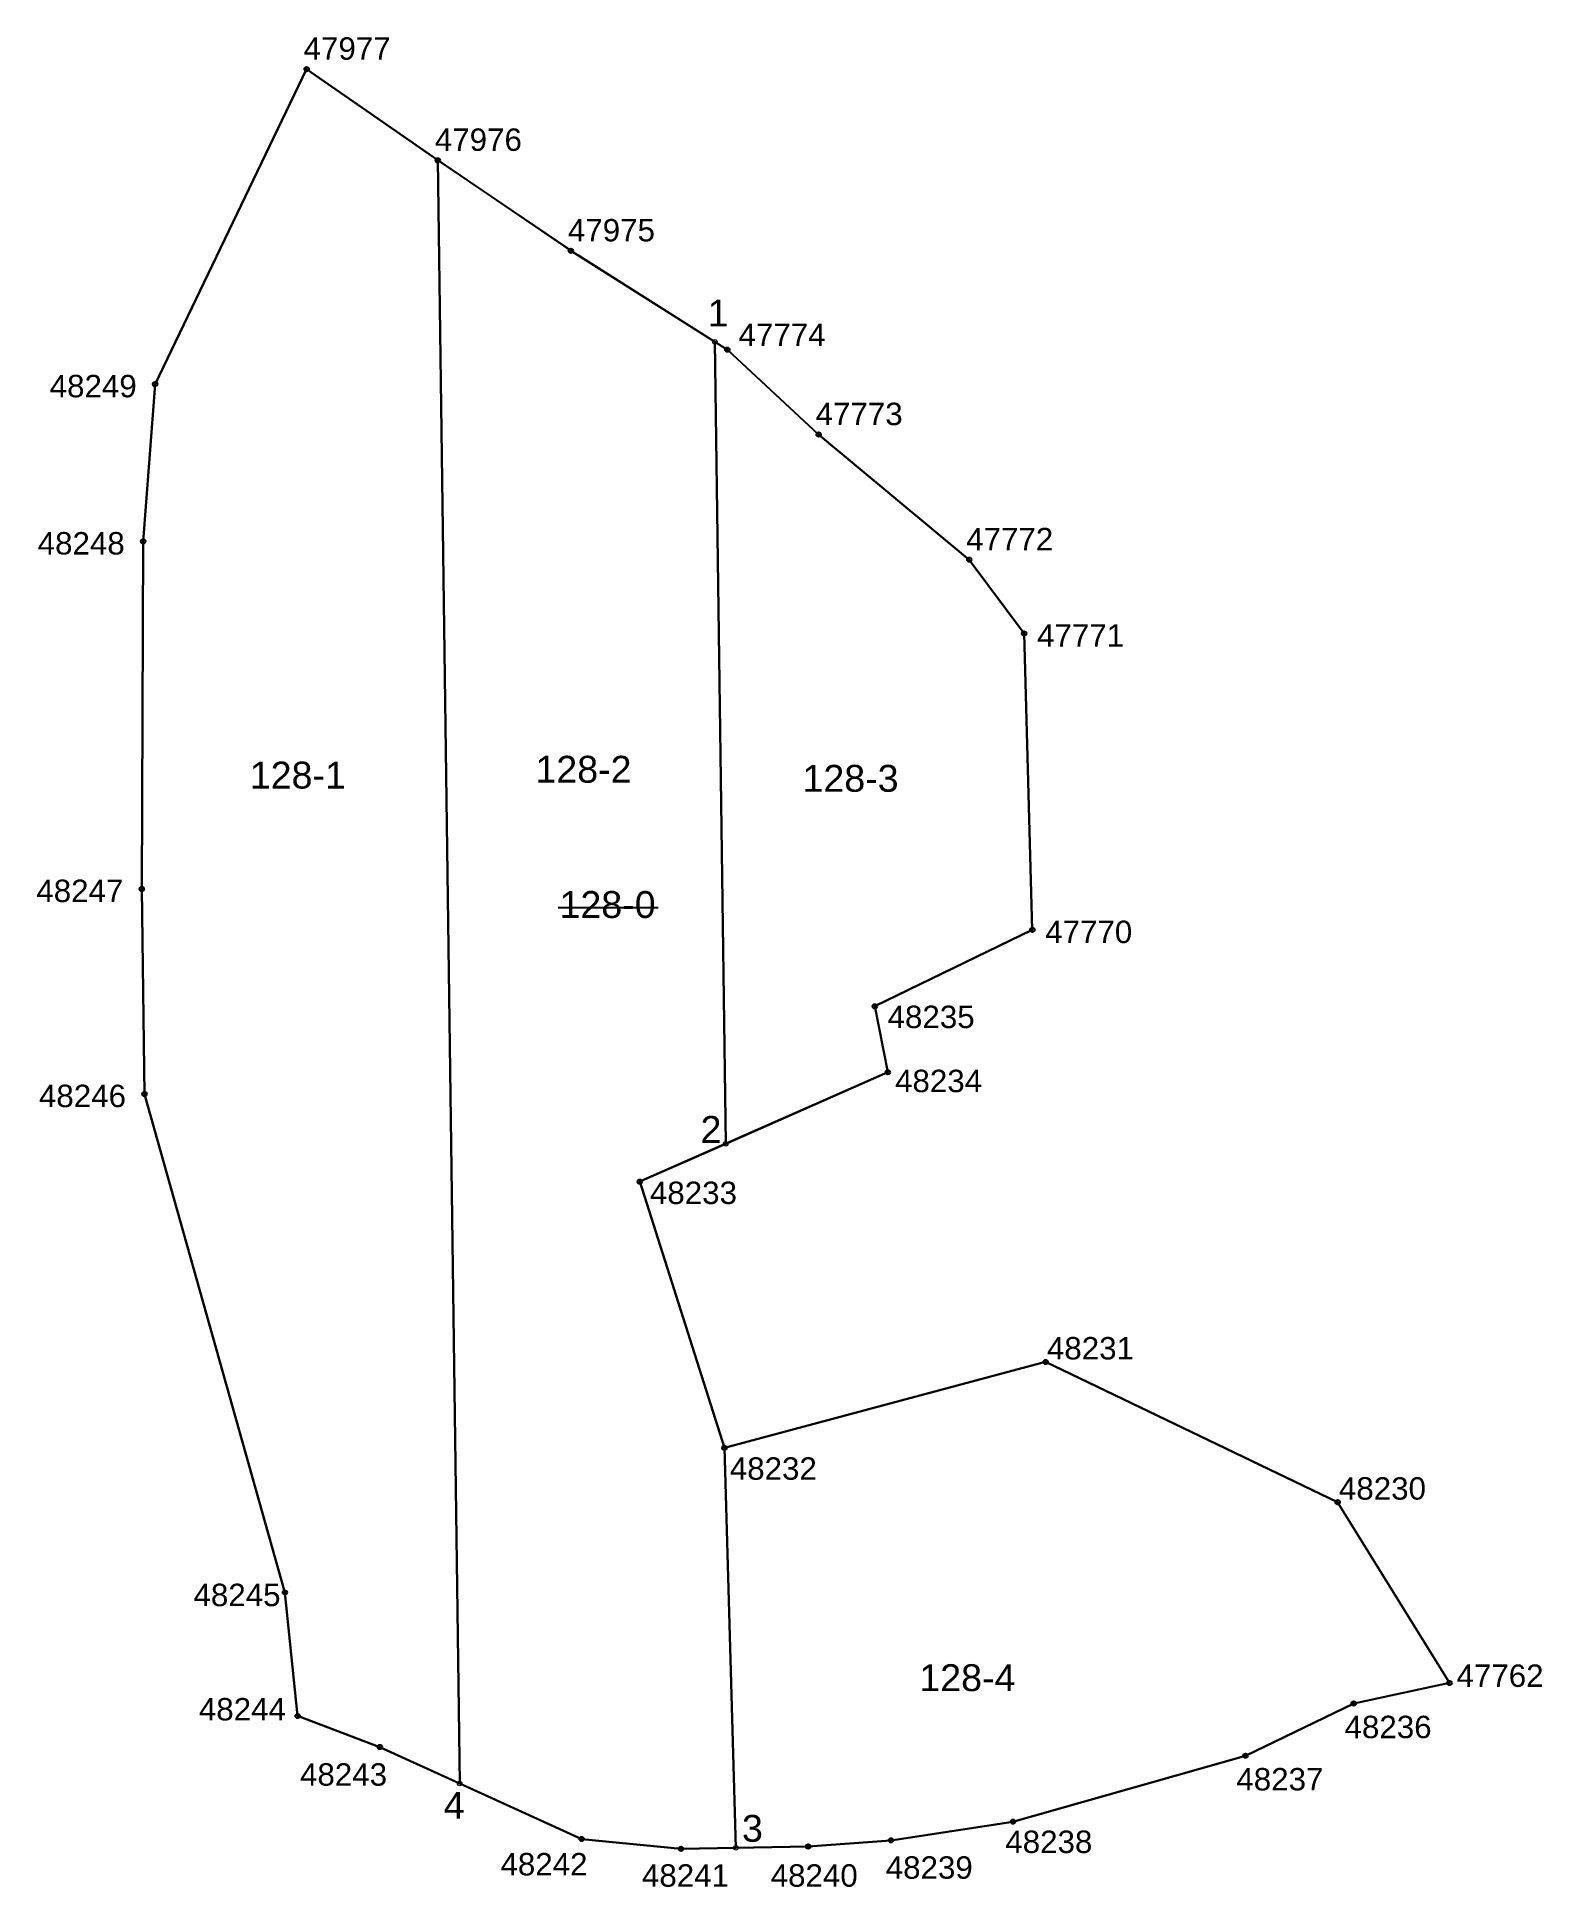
# Model space of a CAD drawing. Header units: metres. Extents: x 7518734 to 7518902, y 4701818 to 4702024.
import ezdxf

# ---------------------------------------------------------------- set-up
doc = ezdxf.new("R2010")
doc.units = ezdxf.units.M
doc.header["$PDMODE"] = 32
doc.header["$PDSIZE"] = 0.5
for name, color, linetype in [('Nr e Pikave Gjeodezike te Parceles Baze', 7, 'Continuous'), ('Nr Parceles Baze', 7, 'Continuous'), ('Parcela Baze', 7, 'Continuous'), ('Pikat', 7, 'Continuous'), ('Pikat e ndarjes', 1, 'Continuous')]:
    doc.layers.add(name, color=color, linetype=linetype)
doc.layers.add('Nr-Ri', color=1, linetype='Continuous', lineweight=0)
doc.layers.add('Pikat-Ndarjes', color=1, linetype='Continuous', lineweight=0)
doc.styles.get("Standard").update_dxf_attribs({"font": 'arial.ttf'})

msp = doc.modelspace()

# ---------------------------------------------------------------- linework, layer by layer
at = {"color": 1, "flags": 128}
msp.add_lwpolyline([(7518792.45, 4701927.25), (7518803.6, 4701927.25)], dxfattribs=at)
at = {"layer": 'Parcela Baze'}
msp.add_lwpolyline([(7518879.4, 4701860.9), (7518891.88, 4701840.73), (7518881.19, 4701838.44), (7518869.12, 4701832.61), (7518843.18, 4701825.25), (7518829.58, 4701823.17), (7518820.34, 4701822.49), (7518806.16, 4701822.23), (7518795.08, 4701823.32), (7518772.56, 4701833.58), (7518763.4, 4701837.05), (7518761.98, 4701850.83), (7518746.31, 4701906.43), (7518746.01, 4701929.31), (7518746.16, 4701968.08), (7518747.5, 4701985.62), (7518764.4, 4702020.77), (7518779.04, 4702010.6), (7518793.88, 4702000.5), (7518811.33, 4701989.47), (7518821.51, 4701980), (7518838.31, 4701966.04), (7518844.43, 4701957.81), (7518845.34, 4701924.75), (7518827.78, 4701916.22), (7518829.23, 4701908.86), (7518801.57, 4701896.66), (7518811, 4701866.96), (7518846.83, 4701876.54), (7518879.4, 4701860.9)], dxfattribs=at)
at = {"layer": 'Pikat'}
for p in [(7518764.4, 4702020.77), (7518779.04, 4702010.6), (7518793.88, 4702000.5), (7518811.33, 4701989.47), (7518747.5, 4701985.62), (7518821.51, 4701980), (7518746.16, 4701968.08), (7518838.31, 4701966.04), (7518844.43, 4701957.81), (7518746.01, 4701929.31), (7518845.34, 4701924.75), (7518827.78, 4701916.22), (7518829.23, 4701908.86), (7518746.31, 4701906.43), (7518801.57, 4701896.66), (7518846.83, 4701876.54), (7518811, 4701866.96), (7518879.4, 4701860.9), (7518761.98, 4701850.83), (7518891.88, 4701840.73), (7518763.4, 4701837.05), (7518881.19, 4701838.44), (7518772.56, 4701833.58), (7518869.12, 4701832.61), (7518843.18, 4701825.25), (7518795.08, 4701823.32), (7518829.58, 4701823.17), (7518806.16, 4701822.23), (7518820.34, 4701822.49)]:
    msp.add_point(p, dxfattribs=at)
at = {"layer": 'Pikat e ndarjes', "flags": 128}
for points in [[(7518779.04, 4702010.6), (7518764.4, 4702020.77), (7518747.5, 4701985.62), (7518746.16, 4701968.08), (7518746.01, 4701929.31), (7518746.31, 4701906.43), (7518761.98, 4701850.83), (7518763.4, 4701837.05), (7518772.56, 4701833.58), (7518781.47, 4701829.52)], [(7518801.57, 4701896.66), (7518811.14, 4701900.88), (7518809.94, 4701990.35), (7518794.68, 4702000), (7518779.04, 4702010.6), (7518781.47, 4701829.52), (7518795.08, 4701823.32), (7518806.16, 4701822.23), (7518812.28, 4701822.34), (7518811, 4701866.96)], [(7518844.43, 4701957.81), (7518838.31, 4701966.04), (7518821.51, 4701980), (7518811.33, 4701989.47), (7518809.94, 4701990.35), (7518811.14, 4701900.88), (7518829.23, 4701908.86), (7518827.78, 4701916.22), (7518845.34, 4701924.75)], [(7518879.4, 4701860.9), (7518846.83, 4701876.54), (7518811, 4701866.96), (7518812.28, 4701822.34), (7518820.34, 4701822.49), (7518829.58, 4701823.17), (7518843.18, 4701825.25), (7518869.12, 4701832.61), (7518881.19, 4701838.44), (7518891.88, 4701840.73)]]:
    msp.add_lwpolyline(points, close=True, dxfattribs=at)
for points in [[(7518781.47, 4701829.52), (7518779.04, 4702010.6)], [(7518809.94, 4701990.35), (7518811.14, 4701900.88)], [(7518811, 4701866.96), (7518812.28, 4701822.34)]]:
    msp.add_lwpolyline(points, dxfattribs=at)
at = {"layer": 'Pikat-Ndarjes'}
for p in [(7518809.94, 4701990.35), (7518811.14, 4701900.88), (7518781.47, 4701829.52), (7518812.28, 4701822.34)]:
    msp.add_point(p, dxfattribs=at)

# ---------------------------------------------------------------- texts
at = {"layer": 'Nr e Pikave Gjeodezike te Parceles Baze'}
for s, p in [('47977', (7518764.06, 4702021.82)), ('47976', (7518778.7, 4702011.65)), ('47975', (7518793.54, 4702001.55)), ('47774', (7518812.58, 4701989.89)), ('48249', (7518735.74, 4701984.16)), ('47773', (7518821.17, 4701981.05)), ('47772', (7518837.97, 4701967.09)), ('48248', (7518734.4, 4701966.62)), ('47771', (7518845.87, 4701956.33)), ('48247', (7518734.25, 4701927.85)), ('47770', (7518846.78, 4701923.27)), ('48235', (7518829.2, 4701913.79)), ('48246', (7518734.54, 4701904.97)), ('48234', (7518830.03, 4701906.64)), ('48233', (7518802.69, 4701894.16)), ('48231', (7518846.97, 4701876.82)), ('48232', (7518811.6, 4701863.4)), ('48230', (7518879.54, 4701861.18)), ('48245', (7518751.78, 4701849.3)), ('47762', (7518892.66, 4701840.29)), ('48244', (7518752.38, 4701836.55)), ('48236', (7518880.17, 4701834.57)), ('48243', (7518763.66, 4701829.27)), ('48237', (7518868.1, 4701828.74)), ('48238', (7518842.33, 4701821.76)), ('48242', (7518786.02, 4701819.26)), ('48239', (7518828.99, 4701818.89)), ('48241', (7518801.8, 4701818)), ('48240', (7518816.16, 4701818))]:
    msp.add_text(s, height=2.5, dxfattribs=at).set_placement(p)
at = {"layer": 'Nr Parceles Baze'}
msp.add_text('128-0', height=3, dxfattribs=at).set_placement((7518792.61, 4701926.07))
at = {"layer": 'Nr-Ri'}
for s, p in [('128-1', (7518758.06, 4701940.51)), ('128-2', (7518789.92, 4701941.16)), ('128-3', (7518819.71, 4701940.15)), ('128-4', (7518832.74, 4701839.82))]:
    msp.add_text(s, height=3, dxfattribs=at).set_placement(p)
at = {"layer": 'Pikat e ndarjes'}
for s, p in [('1', (7518809.13, 4701992.06)), ('2', (7518808.34, 4701900.98)), ('4', (7518779.69, 4701825.58)), ('3', (7518812.96, 4701823.01))]:
    msp.add_text(s, height=3, dxfattribs=at).set_placement(p)

doc.saveas('drawing.dxf')
